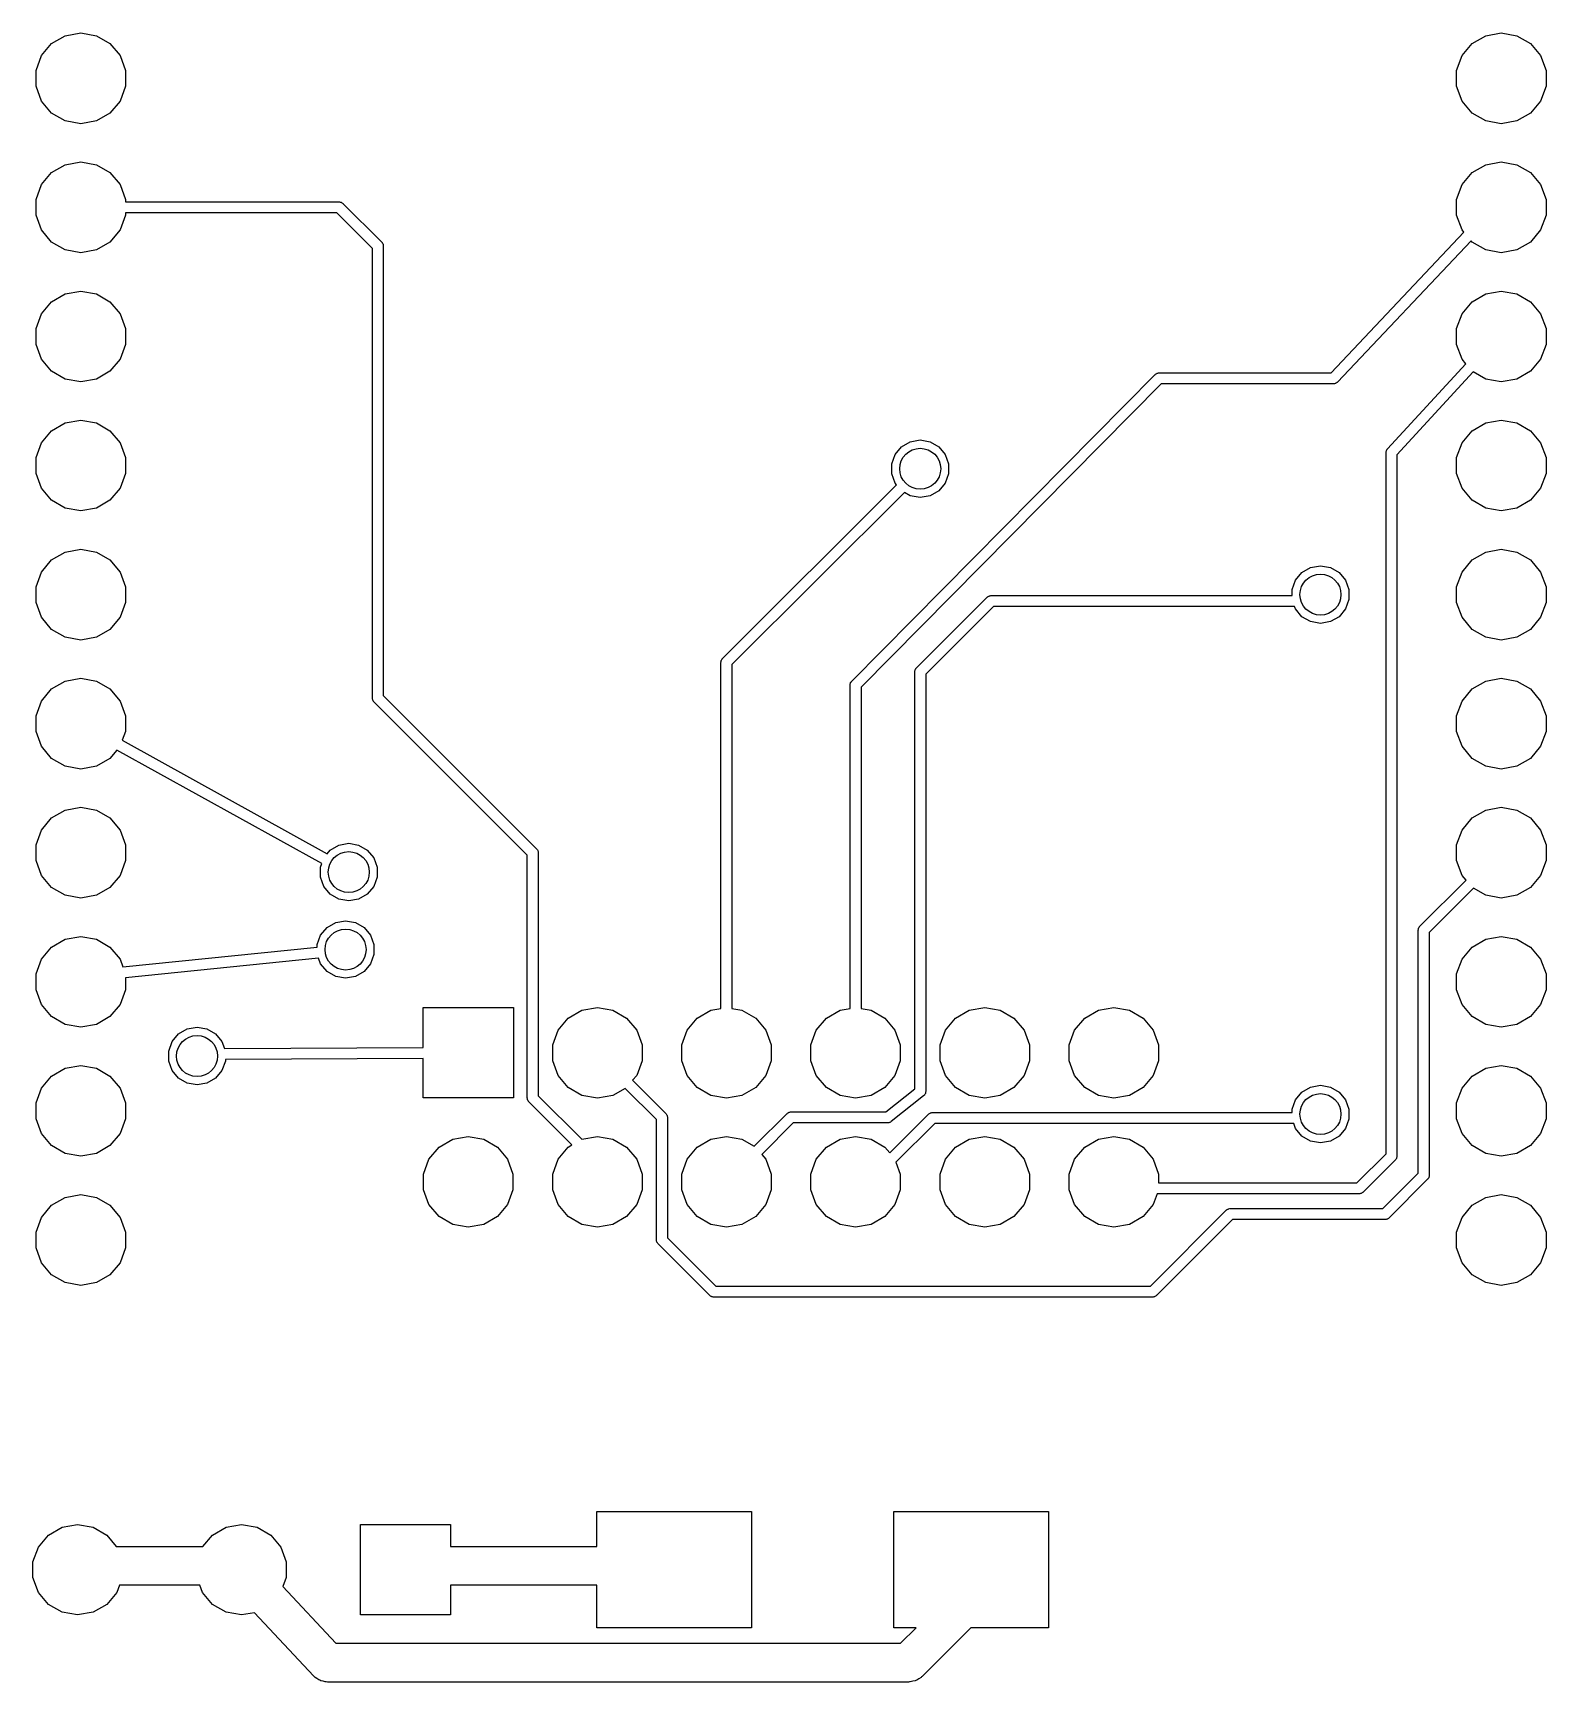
# Model space of a CAD drawing. Extents: x 168.8 to 192.2, y -122.8 to -97.2.
import ezdxf

# ---------------------------------------------------------------- set-up
doc = ezdxf.new("R2010")
doc.units = 0
doc.header["$MEASUREMENT"] = 0
doc.layers.add('BLACK', color=7, linetype='CONTINUOUS')

msp = doc.modelspace()

# ---------------------------------------------------------------- linework, layer by layer
at = {"layer": 'Black'}
for p, q in [((169.048, -97.3617), (169.259, -97.2397)), ((169.259, -97.2397), (169.499, -97.1973)), ((169.499, -97.1973), (169.74, -97.2397)), ((169.74, -97.2397), (169.951, -97.3617)), ((191.049, -97.3617), (191.26, -97.2397)), ((191.26, -97.2397), (191.501, -97.1973)), ((191.501, -97.1973), (191.741, -97.2397)), ((191.741, -97.2397), (191.952, -97.3617)), ((168.807, -97.778), (168.891, -97.5487)), ((168.891, -97.5487), (169.048, -97.3617)), ((169.951, -97.3617), (170.108, -97.5487)), ((170.108, -97.5487), (170.191, -97.778)), ((190.809, -97.778), (190.892, -97.5487)), ((190.892, -97.5487), (191.049, -97.3617)), ((191.952, -97.3617), (192.109, -97.5487)), ((192.109, -97.5487), (192.193, -97.778)), ((168.807, -98.022), (168.807, -97.778)), ((170.191, -97.778), (170.191, -98.022)), ((190.809, -98.022), (190.809, -97.778)), ((192.193, -97.778), (192.193, -98.022)), ((168.891, -98.2513), (168.807, -98.022)), ((170.191, -98.022), (170.108, -98.2513)), ((190.892, -98.2513), (190.809, -98.022)), ((192.193, -98.022), (192.109, -98.2513)), ((169.048, -98.4383), (168.891, -98.2513)), ((170.108, -98.2513), (169.951, -98.4383)), ((191.049, -98.4383), (190.892, -98.2513)), ((192.109, -98.2513), (191.952, -98.4383)), ((169.259, -98.5603), (169.048, -98.4383)), ((169.499, -98.6027), (169.259, -98.5603)), ((169.74, -98.5603), (169.499, -98.6027)), ((169.951, -98.4383), (169.74, -98.5603)), ((191.26, -98.5603), (191.049, -98.4383)), ((191.501, -98.6027), (191.26, -98.5603)), ((191.741, -98.5603), (191.501, -98.6027)), ((191.952, -98.4383), (191.741, -98.5603)), ((168.891, -99.5476), (169.048, -99.3607)), ((169.048, -99.3607), (169.259, -99.2387)), ((169.259, -99.2387), (169.499, -99.1963)), ((169.499, -99.1963), (169.74, -99.2387)), ((169.74, -99.2387), (169.951, -99.3607)), ((169.951, -99.3607), (170.108, -99.5476)), ((190.892, -99.5476), (191.049, -99.3607)), ((191.049, -99.3607), (191.26, -99.2387)), ((191.26, -99.2387), (191.501, -99.1963)), ((191.501, -99.1963), (191.741, -99.2387)), ((191.741, -99.2387), (191.952, -99.3607)), ((191.952, -99.3607), (192.109, -99.5476)), ((168.807, -99.777), (168.891, -99.5476)), ((170.108, -99.5476), (170.191, -99.777)), ((190.809, -99.777), (190.892, -99.5476)), ((192.109, -99.5476), (192.193, -99.777)), ((168.807, -100.021), (168.807, -99.777)), ((170.191, -99.777), (170.191, -99.814)), ((170.191, -99.814), (173.499, -99.814)), ((173.499, -99.814), (173.503, -99.8146)), ((173.503, -99.8146), (173.506, -99.8143)), ((173.506, -99.8143), (173.517, -99.8172)), ((173.517, -99.8172), (173.528, -99.8191)), ((173.528, -99.8191), (173.531, -99.821)), ((173.531, -99.821), (173.535, -99.8219)), ((173.535, -99.8219), (173.544, -99.8283)), ((173.544, -99.8283), (173.554, -99.8339)), ((173.554, -99.8339), (173.556, -99.8367)), ((173.556, -99.8367), (173.559, -99.8389)), ((173.559, -99.8389), (174.16, -100.44)), ((190.809, -100.021), (190.809, -99.777)), ((192.193, -99.777), (192.193, -100.021)), ((168.891, -100.25), (168.807, -100.021)), ((170.191, -100.021), (170.108, -100.25)), ((173.464, -99.984), (170.191, -99.984)), ((170.191, -99.984), (170.191, -100.021)), ((174.015, -100.535), (173.464, -99.984)), ((190.892, -100.25), (190.809, -100.021)), ((192.193, -100.021), (192.109, -100.25)), ((169.048, -100.437), (168.891, -100.25)), ((170.108, -100.25), (169.951, -100.437)), ((188.863, -102.465), (190.922, -100.286)), ((191.032, -100.417), (188.962, -102.608)), ((190.922, -100.286), (190.892, -100.25)), ((191.049, -100.437), (191.032, -100.417)), ((192.109, -100.25), (191.952, -100.437)), ((169.259, -100.559), (169.048, -100.437)), ((169.499, -100.602), (169.259, -100.559)), ((169.74, -100.559), (169.499, -100.602)), ((169.951, -100.437), (169.74, -100.559)), ((174.015, -107.5), (174.015, -100.535)), ((174.16, -100.44), (174.162, -100.443)), ((174.162, -100.443), (174.165, -100.445)), ((174.165, -100.445), (174.171, -100.455)), ((174.171, -100.455), (174.177, -100.464)), ((174.177, -100.464), (174.178, -100.468)), ((174.178, -100.468), (174.18, -100.471)), ((174.18, -100.471), (174.182, -100.482)), ((174.182, -100.482), (174.185, -100.493)), ((174.185, -100.493), (174.184, -100.496)), ((174.184, -100.496), (174.185, -100.5)), ((174.185, -100.5), (174.185, -107.465)), ((191.26, -100.559), (191.049, -100.437)), ((191.501, -100.602), (191.26, -100.559)), ((191.741, -100.559), (191.501, -100.602)), ((191.952, -100.437), (191.741, -100.559)), ((168.891, -101.549), (169.048, -101.362)), ((169.048, -101.362), (169.259, -101.24)), ((169.259, -101.24), (169.499, -101.198)), ((169.499, -101.198), (169.74, -101.24)), ((169.74, -101.24), (169.951, -101.362)), ((169.951, -101.362), (170.108, -101.549)), ((190.892, -101.549), (191.049, -101.362)), ((191.049, -101.362), (191.26, -101.24)), ((191.26, -101.24), (191.501, -101.198)), ((191.501, -101.198), (191.741, -101.24)), ((191.741, -101.24), (191.952, -101.362)), ((191.952, -101.362), (192.109, -101.549)), ((168.807, -101.778), (168.891, -101.549)), ((170.108, -101.549), (170.191, -101.778)), ((190.809, -101.778), (190.892, -101.549)), ((192.109, -101.549), (192.193, -101.778)), ((168.807, -102.023), (168.807, -101.778)), ((170.191, -101.778), (170.191, -102.023)), ((190.809, -102.023), (190.809, -101.778)), ((192.193, -101.778), (192.193, -102.023)), ((168.891, -102.252), (168.807, -102.023)), ((170.191, -102.023), (170.108, -102.252)), ((190.892, -102.252), (190.809, -102.023)), ((192.193, -102.023), (192.109, -102.252)), ((169.048, -102.439), (168.891, -102.252)), ((169.259, -102.561), (169.048, -102.439)), ((169.951, -102.439), (169.74, -102.561)), ((170.108, -102.252), (169.951, -102.439)), ((186.182, -102.468), (186.192, -102.465)), ((186.192, -102.465), (186.196, -102.466)), ((186.196, -102.466), (186.2, -102.465)), ((186.2, -102.465), (188.863, -102.465)), ((189.737, -103.642), (190.951, -102.322)), ((191.066, -102.449), (189.885, -103.733)), ((190.951, -102.322), (190.892, -102.252)), ((191.26, -102.561), (191.066, -102.449)), ((191.952, -102.439), (191.741, -102.561)), ((192.109, -102.252), (191.952, -102.439)), ((169.499, -102.603), (169.259, -102.561)), ((169.74, -102.561), (169.499, -102.603)), ((181.44, -107.24), (186.14, -102.49)), ((186.235, -102.635), (181.585, -107.335)), ((186.14, -102.49), (186.143, -102.488)), ((186.143, -102.488), (186.145, -102.485)), ((186.145, -102.485), (186.155, -102.479)), ((186.155, -102.479), (186.164, -102.473)), ((186.164, -102.473), (186.167, -102.472)), ((186.167, -102.472), (186.171, -102.47)), ((186.171, -102.47), (186.182, -102.468)), ((188.9, -102.635), (186.235, -102.635)), ((188.905, -102.634), (188.9, -102.635)), ((188.91, -102.634), (188.905, -102.634)), ((188.919, -102.632), (188.91, -102.634)), ((188.929, -102.63), (188.919, -102.632)), ((188.933, -102.627), (188.929, -102.63)), ((188.938, -102.626), (188.933, -102.627)), ((188.946, -102.62), (188.938, -102.626)), ((188.955, -102.615), (188.946, -102.62)), ((188.958, -102.611), (188.955, -102.615)), ((188.962, -102.608), (188.958, -102.611)), ((191.501, -102.603), (191.26, -102.561)), ((191.741, -102.561), (191.501, -102.603)), ((169.259, -103.239), (169.499, -103.197)), ((169.499, -103.197), (169.74, -103.239)), ((191.26, -103.239), (191.501, -103.197)), ((191.501, -103.197), (191.741, -103.239)), ((168.891, -103.548), (169.048, -103.361)), ((169.048, -103.361), (169.259, -103.239)), ((169.74, -103.239), (169.951, -103.361)), ((169.951, -103.361), (170.108, -103.548)), ((190.892, -103.548), (191.049, -103.361)), ((191.049, -103.361), (191.26, -103.239)), ((191.741, -103.239), (191.952, -103.361)), ((191.952, -103.361), (192.109, -103.548)), ((168.807, -103.777), (168.891, -103.548)), ((170.108, -103.548), (170.191, -103.777)), ((182.061, -103.873), (182.114, -103.727)), ((182.114, -103.727), (182.213, -103.608)), ((182.213, -103.608), (182.347, -103.531)), ((182.347, -103.531), (182.5, -103.504)), ((182.5, -103.504), (182.653, -103.531)), ((182.653, -103.531), (182.787, -103.608)), ((182.787, -103.608), (182.886, -103.727)), ((182.886, -103.727), (182.939, -103.873)), ((189.715, -103.696), (189.718, -103.684)), ((189.715, -103.698), (189.715, -103.696)), ((189.715, -103.7), (189.715, -103.698)), ((189.715, -114.565), (189.715, -103.7)), ((189.718, -103.684), (189.72, -103.671)), ((189.72, -103.671), (189.721, -103.669)), ((189.721, -103.669), (189.722, -103.667)), ((189.722, -103.667), (189.728, -103.657)), ((189.728, -103.657), (189.735, -103.645)), ((189.735, -103.645), (189.736, -103.644)), ((189.736, -103.644), (189.737, -103.642)), ((189.885, -103.733), (189.885, -114.6)), ((190.809, -103.777), (190.892, -103.548)), ((192.109, -103.548), (192.193, -103.777)), ((168.807, -104.021), (168.807, -103.777)), ((170.191, -103.777), (170.191, -104.021)), ((182.061, -104.027), (182.061, -103.873)), ((182.939, -103.873), (182.939, -104.027)), ((190.809, -104.021), (190.809, -103.777)), ((192.193, -103.777), (192.193, -104.021)), ((168.891, -104.251), (168.807, -104.021)), ((169.048, -104.438), (168.891, -104.251)), ((170.108, -104.251), (169.951, -104.438)), ((170.191, -104.021), (170.108, -104.251)), ((179.44, -106.89), (182.133, -104.197)), ((182.114, -104.173), (182.061, -104.027)), ((182.133, -104.197), (182.114, -104.173)), ((182.886, -104.173), (182.787, -104.292)), ((182.939, -104.027), (182.886, -104.173)), ((190.892, -104.251), (190.809, -104.021)), ((191.049, -104.438), (190.892, -104.251)), ((192.109, -104.251), (191.952, -104.438)), ((192.193, -104.021), (192.109, -104.251)), ((169.259, -104.56), (169.048, -104.438)), ((169.951, -104.438), (169.74, -104.56)), ((182.255, -104.316), (179.585, -106.985)), ((182.347, -104.369), (182.255, -104.316)), ((182.5, -104.396), (182.347, -104.369)), ((182.653, -104.369), (182.5, -104.396)), ((182.787, -104.292), (182.653, -104.369)), ((191.26, -104.56), (191.049, -104.438)), ((191.952, -104.438), (191.741, -104.56)), ((169.499, -104.602), (169.259, -104.56)), ((169.74, -104.56), (169.499, -104.602)), ((191.501, -104.602), (191.26, -104.56)), ((191.741, -104.56), (191.501, -104.602)), ((169.048, -105.363), (169.259, -105.241)), ((169.259, -105.241), (169.499, -105.198)), ((169.499, -105.198), (169.74, -105.241)), ((169.74, -105.241), (169.951, -105.363)), ((191.049, -105.363), (191.26, -105.241)), ((191.26, -105.241), (191.501, -105.198)), ((191.501, -105.198), (191.741, -105.241)), ((191.741, -105.241), (191.952, -105.363)), ((168.891, -105.55), (169.048, -105.363)), ((169.951, -105.363), (170.108, -105.55)), ((188.413, -105.558), (188.547, -105.481)), ((188.547, -105.481), (188.7, -105.454)), ((188.7, -105.454), (188.853, -105.481)), ((188.853, -105.481), (188.987, -105.558)), ((190.892, -105.55), (191.049, -105.363)), ((191.952, -105.363), (192.109, -105.55)), ((168.807, -105.779), (168.891, -105.55)), ((168.807, -106.023), (168.807, -105.779)), ((170.108, -105.55), (170.191, -105.779)), ((170.191, -105.779), (170.191, -106.023)), ((188.261, -105.823), (188.314, -105.677)), ((188.314, -105.677), (188.413, -105.558)), ((188.987, -105.558), (189.086, -105.677)), ((189.086, -105.677), (189.139, -105.823)), ((190.809, -105.779), (190.892, -105.55)), ((190.809, -106.023), (190.809, -105.779)), ((192.109, -105.55), (192.193, -105.779)), ((192.193, -105.779), (192.193, -106.023)), ((168.891, -106.252), (168.807, -106.023)), ((170.191, -106.023), (170.108, -106.252)), ((182.44, -107.04), (183.54, -105.94)), ((183.54, -105.94), (183.543, -105.938)), ((183.543, -105.938), (183.545, -105.935)), ((183.545, -105.935), (183.555, -105.929)), ((183.555, -105.929), (183.564, -105.923)), ((183.564, -105.923), (183.568, -105.922)), ((183.568, -105.922), (183.571, -105.92)), ((183.571, -105.92), (183.582, -105.918)), ((183.582, -105.918), (183.593, -105.915)), ((183.593, -105.915), (183.596, -105.916)), ((183.596, -105.916), (183.6, -105.915)), ((183.6, -105.915), (187.83, -105.915)), ((187.83, -105.915), (188.261, -105.915)), ((188.261, -105.915), (188.261, -105.823)), ((189.139, -105.977), (189.086, -106.123)), ((189.139, -105.823), (189.139, -105.977)), ((190.892, -106.252), (190.809, -106.023)), ((192.193, -106.023), (192.109, -106.252)), ((169.048, -106.439), (168.891, -106.252)), ((170.108, -106.252), (169.951, -106.439)), ((183.635, -106.085), (182.585, -107.135)), ((187.83, -106.085), (183.635, -106.085)), ((188.3, -106.085), (187.83, -106.085)), ((188.314, -106.123), (188.3, -106.085)), ((188.413, -106.242), (188.314, -106.123)), ((188.547, -106.319), (188.413, -106.242)), ((188.987, -106.242), (188.853, -106.319)), ((189.086, -106.123), (188.987, -106.242)), ((191.049, -106.439), (190.892, -106.252)), ((192.109, -106.252), (191.952, -106.439)), ((169.259, -106.561), (169.048, -106.439)), ((169.951, -106.439), (169.74, -106.561)), ((188.7, -106.346), (188.547, -106.319)), ((188.853, -106.319), (188.7, -106.346)), ((191.26, -106.561), (191.049, -106.439)), ((191.952, -106.439), (191.741, -106.561)), ((169.499, -106.604), (169.259, -106.561)), ((169.74, -106.561), (169.499, -106.604)), ((191.501, -106.604), (191.26, -106.561)), ((191.741, -106.561), (191.501, -106.604)), ((179.415, -106.943), (179.418, -106.932)), ((179.416, -106.946), (179.415, -106.943)), ((179.415, -106.95), (179.416, -106.946)), ((179.415, -112.312), (179.415, -106.95)), ((179.418, -106.932), (179.42, -106.921)), ((179.42, -106.921), (179.422, -106.918)), ((179.422, -106.918), (179.423, -106.914)), ((179.423, -106.914), (179.429, -106.905)), ((179.429, -106.905), (179.435, -106.895)), ((179.435, -106.895), (179.438, -106.893)), ((179.438, -106.893), (179.44, -106.89)), ((179.585, -106.985), (179.585, -112.312)), ((182.422, -107.068), (182.423, -107.064)), ((182.423, -107.064), (182.429, -107.055)), ((182.429, -107.055), (182.435, -107.045)), ((182.435, -107.045), (182.438, -107.043)), ((182.438, -107.043), (182.44, -107.04)), ((169.048, -107.362), (169.259, -107.24)), ((169.259, -107.24), (169.499, -107.197)), ((169.499, -107.197), (169.74, -107.24)), ((169.74, -107.24), (169.951, -107.362)), ((181.415, -107.293), (181.418, -107.282)), ((181.416, -107.297), (181.415, -107.293)), ((181.415, -107.3), (181.416, -107.297)), ((181.415, -112.312), (181.415, -107.3)), ((181.418, -107.282), (181.42, -107.271)), ((181.42, -107.271), (181.422, -107.268)), ((181.422, -107.268), (181.423, -107.264)), ((181.423, -107.264), (181.429, -107.255)), ((181.429, -107.255), (181.435, -107.245)), ((181.435, -107.245), (181.438, -107.243)), ((181.438, -107.243), (181.44, -107.24)), ((182.415, -107.093), (182.418, -107.082)), ((182.416, -107.096), (182.415, -107.093)), ((182.415, -107.1), (182.416, -107.096)), ((182.415, -113.559), (182.415, -107.1)), ((182.418, -107.082), (182.42, -107.071)), ((182.42, -107.071), (182.422, -107.068)), ((182.585, -107.135), (182.585, -113.6)), ((191.049, -107.362), (191.26, -107.24)), ((191.26, -107.24), (191.501, -107.197)), ((191.501, -107.197), (191.741, -107.24)), ((191.741, -107.24), (191.952, -107.362)), ((168.807, -107.778), (168.891, -107.549)), ((168.891, -107.549), (169.048, -107.362)), ((169.951, -107.362), (170.108, -107.549)), ((170.108, -107.549), (170.191, -107.778)), ((174.016, -107.504), (174.015, -107.5)), ((174.015, -107.507), (174.016, -107.504)), ((174.018, -107.518), (174.015, -107.507)), ((174.02, -107.529), (174.018, -107.518)), ((174.022, -107.532), (174.02, -107.529)), ((174.023, -107.536), (174.022, -107.532)), ((174.029, -107.545), (174.023, -107.536)), ((174.035, -107.555), (174.029, -107.545)), ((174.038, -107.557), (174.035, -107.555)), ((174.04, -107.56), (174.038, -107.557)), ((176.415, -109.935), (174.04, -107.56)), ((174.185, -107.465), (176.56, -109.84)), ((181.585, -107.335), (181.585, -112.312)), ((190.809, -107.778), (190.892, -107.549)), ((190.892, -107.549), (191.049, -107.362)), ((191.952, -107.362), (192.109, -107.549)), ((192.109, -107.549), (192.193, -107.778)), ((168.807, -108.022), (168.807, -107.778)), ((170.191, -107.778), (170.191, -108.022)), ((190.809, -108.022), (190.809, -107.778)), ((192.193, -107.778), (192.193, -108.022)), ((168.891, -108.251), (168.807, -108.022)), ((170.191, -108.022), (170.142, -108.158)), ((190.892, -108.251), (190.809, -108.022)), ((192.193, -108.022), (192.109, -108.251)), ((169.048, -108.438), (168.891, -108.251)), ((170.06, -108.308), (169.951, -108.438)), ((173.231, -110.065), (170.06, -108.308)), ((170.142, -108.158), (173.314, -109.917)), ((191.049, -108.438), (190.892, -108.251)), ((192.109, -108.251), (191.952, -108.438)), ((169.259, -108.56), (169.048, -108.438)), ((169.499, -108.603), (169.259, -108.56)), ((169.74, -108.56), (169.499, -108.603)), ((169.951, -108.438), (169.74, -108.56)), ((191.26, -108.56), (191.049, -108.438)), ((191.501, -108.603), (191.26, -108.56)), ((191.741, -108.56), (191.501, -108.603)), ((191.952, -108.438), (191.741, -108.56)), ((168.891, -109.548), (169.048, -109.361)), ((169.048, -109.361), (169.259, -109.239)), ((169.259, -109.239), (169.499, -109.196)), ((169.499, -109.196), (169.74, -109.239)), ((169.74, -109.239), (169.951, -109.361)), ((169.951, -109.361), (170.108, -109.548)), ((190.892, -109.548), (191.049, -109.361)), ((191.049, -109.361), (191.26, -109.239)), ((191.26, -109.239), (191.501, -109.196)), ((191.501, -109.196), (191.741, -109.239)), ((191.741, -109.239), (191.952, -109.361)), ((191.952, -109.361), (192.109, -109.548)), ((168.807, -109.777), (168.891, -109.548)), ((170.108, -109.548), (170.191, -109.777)), ((190.809, -109.777), (190.892, -109.548)), ((192.109, -109.548), (192.193, -109.777)), ((168.807, -110.021), (168.807, -109.777)), ((170.191, -109.777), (170.191, -110.021)), ((173.314, -109.917), (173.363, -109.858)), ((173.363, -109.858), (173.497, -109.781)), ((173.497, -109.781), (173.65, -109.754)), ((173.65, -109.754), (173.803, -109.781)), ((173.803, -109.781), (173.937, -109.858)), ((173.937, -109.858), (174.036, -109.977)), ((176.56, -109.84), (176.562, -109.843)), ((176.562, -109.843), (176.565, -109.845)), ((176.565, -109.845), (176.571, -109.855)), ((176.571, -109.855), (176.577, -109.864)), ((176.577, -109.864), (176.578, -109.868)), ((176.578, -109.868), (176.58, -109.871)), ((176.58, -109.871), (176.582, -109.882)), ((190.809, -110.021), (190.809, -109.777)), ((192.193, -109.777), (192.193, -110.021)), ((168.891, -110.25), (168.807, -110.021)), ((170.191, -110.021), (170.108, -110.25)), ((173.211, -110.123), (173.231, -110.065)), ((173.211, -110.277), (173.211, -110.123)), ((174.036, -109.977), (174.089, -110.123)), ((174.089, -110.123), (174.089, -110.277)), ((176.415, -113.7), (176.415, -109.935)), ((176.582, -109.882), (176.585, -109.893)), ((176.585, -109.893), (176.584, -109.896)), ((176.584, -109.896), (176.585, -109.9)), ((176.585, -109.9), (176.585, -113.665)), ((190.892, -110.25), (190.809, -110.021)), ((192.193, -110.021), (192.109, -110.25)), ((169.048, -110.437), (168.891, -110.25)), ((170.108, -110.25), (169.951, -110.437)), ((173.264, -110.423), (173.211, -110.277)), ((174.089, -110.277), (174.036, -110.423)), ((190.24, -111.04), (190.955, -110.325)), ((190.955, -110.325), (190.892, -110.25)), ((192.109, -110.25), (191.952, -110.437)), ((169.259, -110.559), (169.048, -110.437)), ((169.499, -110.602), (169.259, -110.559)), ((169.74, -110.559), (169.499, -110.602)), ((169.951, -110.437), (169.74, -110.559)), ((173.363, -110.542), (173.264, -110.423)), ((173.497, -110.619), (173.363, -110.542)), ((173.65, -110.646), (173.497, -110.619)), ((173.803, -110.619), (173.65, -110.646)), ((173.937, -110.542), (173.803, -110.619)), ((174.036, -110.423), (173.937, -110.542)), ((191.07, -110.45), (190.385, -111.135)), ((191.26, -110.559), (191.07, -110.45)), ((191.501, -110.602), (191.26, -110.559)), ((191.741, -110.559), (191.501, -110.602)), ((191.952, -110.437), (191.741, -110.559)), ((173.214, -111.177), (173.313, -111.058)), ((173.313, -111.058), (173.447, -110.981)), ((173.447, -110.981), (173.6, -110.954)), ((173.6, -110.954), (173.753, -110.981)), ((173.753, -110.981), (173.887, -111.058)), ((173.887, -111.058), (173.986, -111.177)), ((190.215, -111.092), (190.218, -111.082)), ((190.216, -111.096), (190.215, -111.092)), ((190.215, -111.1), (190.216, -111.096)), ((190.215, -114.865), (190.215, -111.1)), ((190.218, -111.082), (190.22, -111.071)), ((190.22, -111.071), (190.222, -111.067)), ((190.222, -111.067), (190.223, -111.064)), ((190.223, -111.064), (190.229, -111.055)), ((190.229, -111.055), (190.235, -111.045)), ((190.235, -111.045), (190.238, -111.043)), ((190.238, -111.043), (190.24, -111.04)), ((190.385, -111.135), (190.385, -114.9)), ((168.891, -111.549), (169.048, -111.362)), ((169.048, -111.362), (169.259, -111.24)), ((169.259, -111.24), (169.499, -111.198)), ((169.499, -111.198), (169.74, -111.24)), ((169.74, -111.24), (169.951, -111.362)), ((169.951, -111.362), (170.108, -111.549)), ((170.151, -111.669), (173.161, -111.364)), ((173.161, -111.323), (173.214, -111.177)), ((173.161, -111.364), (173.161, -111.323)), ((173.986, -111.177), (174.039, -111.323)), ((174.039, -111.323), (174.039, -111.477)), ((190.892, -111.549), (191.049, -111.362)), ((191.049, -111.362), (191.26, -111.24)), ((191.26, -111.24), (191.501, -111.198)), ((191.501, -111.198), (191.741, -111.24)), ((191.741, -111.24), (191.952, -111.362)), ((191.952, -111.362), (192.109, -111.549)), ((168.807, -111.778), (168.891, -111.549)), ((170.108, -111.549), (170.151, -111.669)), ((173.181, -111.533), (170.191, -111.836)), ((173.214, -111.623), (173.181, -111.533)), ((173.313, -111.742), (173.214, -111.623)), ((173.986, -111.623), (173.887, -111.742)), ((174.039, -111.477), (173.986, -111.623)), ((190.809, -111.778), (190.892, -111.549)), ((192.109, -111.549), (192.193, -111.778)), ((168.807, -112.022), (168.807, -111.778)), ((170.191, -111.836), (170.191, -112.022)), ((173.447, -111.819), (173.313, -111.742)), ((173.6, -111.846), (173.447, -111.819)), ((173.753, -111.819), (173.6, -111.846)), ((173.887, -111.742), (173.753, -111.819)), ((190.809, -112.022), (190.809, -111.778)), ((192.193, -111.778), (192.193, -112.022)), ((168.891, -112.252), (168.807, -112.022)), ((170.191, -112.022), (170.108, -112.252)), ((190.892, -112.252), (190.809, -112.022)), ((192.193, -112.022), (192.109, -112.252)), ((169.048, -112.439), (168.891, -112.252)), ((170.108, -112.252), (169.951, -112.439)), ((174.8, -112.918), (174.8, -112.3)), ((174.8, -112.3), (176.2, -112.3)), ((176.2, -112.3), (176.2, -113.7)), ((177.048, -112.462), (177.26, -112.34)), ((177.26, -112.34), (177.5, -112.297)), ((177.5, -112.297), (177.74, -112.34)), ((177.74, -112.34), (177.952, -112.462)), ((179.048, -112.462), (179.26, -112.34)), ((179.26, -112.34), (179.415, -112.312)), ((179.585, -112.312), (179.74, -112.34)), ((179.74, -112.34), (179.952, -112.462)), ((181.048, -112.462), (181.26, -112.34)), ((181.26, -112.34), (181.415, -112.312)), ((181.585, -112.312), (181.74, -112.34)), ((181.74, -112.34), (181.952, -112.462)), ((183.048, -112.462), (183.26, -112.34)), ((183.26, -112.34), (183.5, -112.297)), ((183.5, -112.297), (183.74, -112.34)), ((183.74, -112.34), (183.952, -112.462)), ((185.048, -112.462), (185.26, -112.34)), ((185.26, -112.34), (185.5, -112.297)), ((185.5, -112.297), (185.74, -112.34)), ((185.74, -112.34), (185.952, -112.462)), ((191.049, -112.439), (190.892, -112.252)), ((192.109, -112.252), (191.952, -112.439)), ((169.259, -112.561), (169.048, -112.439)), ((169.499, -112.603), (169.259, -112.561)), ((169.74, -112.561), (169.499, -112.603)), ((169.951, -112.439), (169.74, -112.561)), ((171.013, -112.708), (171.147, -112.631)), ((171.147, -112.631), (171.3, -112.604)), ((171.3, -112.604), (171.453, -112.631)), ((171.453, -112.631), (171.587, -112.708)), ((176.808, -112.878), (176.891, -112.649)), ((176.891, -112.649), (177.048, -112.462)), ((177.952, -112.462), (178.109, -112.649)), ((178.109, -112.649), (178.192, -112.878)), ((178.808, -112.878), (178.891, -112.649)), ((178.891, -112.649), (179.048, -112.462)), ((179.952, -112.462), (180.109, -112.649)), ((180.109, -112.649), (180.192, -112.878)), ((180.808, -112.878), (180.891, -112.649)), ((180.891, -112.649), (181.048, -112.462)), ((181.952, -112.462), (182.109, -112.649)), ((182.109, -112.649), (182.192, -112.878)), ((182.808, -112.878), (182.891, -112.649)), ((182.891, -112.649), (183.048, -112.462)), ((183.952, -112.462), (184.109, -112.649)), ((184.109, -112.649), (184.192, -112.878)), ((184.808, -112.878), (184.891, -112.649)), ((184.891, -112.649), (185.048, -112.462)), ((185.952, -112.462), (186.109, -112.649)), ((186.109, -112.649), (186.192, -112.878)), ((191.26, -112.561), (191.049, -112.439)), ((191.501, -112.603), (191.26, -112.561)), ((191.741, -112.561), (191.501, -112.603)), ((191.952, -112.439), (191.741, -112.561)), ((170.861, -112.973), (170.914, -112.827)), ((170.914, -112.827), (171.013, -112.708)), ((171.587, -112.708), (171.686, -112.827)), ((171.686, -112.827), (171.725, -112.933)), ((171.725, -112.933), (174.8, -112.918)), ((176.808, -113.122), (176.808, -112.878)), ((178.192, -112.878), (178.192, -113.122)), ((178.808, -113.122), (178.808, -112.878)), ((180.192, -112.878), (180.192, -113.122)), ((180.808, -113.122), (180.808, -112.878)), ((182.192, -112.878), (182.192, -113.122)), ((182.808, -113.122), (182.808, -112.878)), ((184.192, -112.878), (184.192, -113.122)), ((184.808, -113.122), (184.808, -112.878)), ((186.192, -112.878), (186.192, -113.122)), ((169.259, -113.239), (169.499, -113.197)), ((169.499, -113.197), (169.74, -113.239)), ((170.861, -113.127), (170.861, -112.973)), ((170.914, -113.273), (170.861, -113.127)), ((171.739, -113.127), (171.686, -113.273)), ((174.8, -113.088), (171.739, -113.103)), ((171.739, -113.103), (171.739, -113.127)), ((174.8, -113.7), (174.8, -113.088)), ((176.891, -113.351), (176.808, -113.122)), ((178.192, -113.122), (178.109, -113.351)), ((178.891, -113.351), (178.808, -113.122)), ((180.192, -113.122), (180.109, -113.351)), ((180.891, -113.351), (180.808, -113.122)), ((182.192, -113.122), (182.109, -113.351)), ((182.891, -113.351), (182.808, -113.122)), ((184.192, -113.122), (184.109, -113.351)), ((184.891, -113.351), (184.808, -113.122)), ((186.192, -113.122), (186.109, -113.351)), ((191.26, -113.239), (191.501, -113.197)), ((191.501, -113.197), (191.741, -113.239)), ((168.891, -113.548), (169.048, -113.361)), ((169.048, -113.361), (169.259, -113.239)), ((169.74, -113.239), (169.951, -113.361)), ((169.951, -113.361), (170.108, -113.548)), ((171.013, -113.392), (170.914, -113.273)), ((171.147, -113.469), (171.013, -113.392)), ((171.587, -113.392), (171.453, -113.469)), ((171.686, -113.273), (171.587, -113.392)), ((177.048, -113.538), (176.891, -113.351)), ((178.109, -113.351), (178.046, -113.426)), ((178.046, -113.426), (178.56, -113.94)), ((179.048, -113.538), (178.891, -113.351)), ((180.109, -113.351), (179.952, -113.538)), ((181.048, -113.538), (180.891, -113.351)), ((182.109, -113.351), (181.952, -113.538)), ((183.048, -113.538), (182.891, -113.351)), ((184.109, -113.351), (183.952, -113.538)), ((185.048, -113.538), (184.891, -113.351)), ((186.109, -113.351), (185.952, -113.538)), ((190.892, -113.548), (191.049, -113.361)), ((191.049, -113.361), (191.26, -113.239)), ((191.741, -113.239), (191.952, -113.361)), ((191.952, -113.361), (192.109, -113.548)), ((168.807, -113.777), (168.891, -113.548)), ((170.108, -113.548), (170.191, -113.777)), ((171.3, -113.496), (171.147, -113.469)), ((171.453, -113.469), (171.3, -113.496)), ((176.2, -113.7), (174.8, -113.7)), ((176.416, -113.704), (176.415, -113.7)), ((176.415, -113.707), (176.416, -113.704)), ((176.418, -113.718), (176.415, -113.707)), ((176.585, -113.665), (177.26, -114.34)), ((177.26, -113.66), (177.048, -113.538)), ((177.5, -113.703), (177.26, -113.66)), ((177.74, -113.66), (177.5, -113.703)), ((177.93, -113.551), (177.74, -113.66)), ((178.415, -114.035), (177.93, -113.551)), ((179.26, -113.66), (179.048, -113.538)), ((179.5, -113.703), (179.26, -113.66)), ((179.74, -113.66), (179.5, -113.703)), ((179.952, -113.538), (179.74, -113.66)), ((181.26, -113.66), (181.048, -113.538)), ((181.5, -113.703), (181.26, -113.66)), ((181.74, -113.66), (181.5, -113.703)), ((181.952, -113.538), (181.74, -113.66)), ((181.97, -113.915), (182.415, -113.559)), ((182.553, -113.666), (182.053, -114.066)), ((182.559, -113.66), (182.553, -113.666)), ((182.565, -113.655), (182.559, -113.66)), ((182.568, -113.649), (182.565, -113.655)), ((182.573, -113.644), (182.568, -113.649)), ((182.576, -113.636), (182.573, -113.644)), ((182.58, -113.629), (182.576, -113.636)), ((182.581, -113.623), (182.58, -113.629)), ((182.583, -113.617), (182.581, -113.623)), ((182.584, -113.608), (182.583, -113.617)), ((182.585, -113.6), (182.584, -113.608)), ((183.26, -113.66), (183.048, -113.538)), ((183.5, -113.703), (183.26, -113.66)), ((183.74, -113.66), (183.5, -113.703)), ((183.952, -113.538), (183.74, -113.66)), ((185.26, -113.66), (185.048, -113.538)), ((185.5, -113.703), (185.26, -113.66)), ((185.74, -113.66), (185.5, -113.703)), ((185.952, -113.538), (185.74, -113.66)), ((188.314, -113.727), (188.413, -113.608)), ((188.413, -113.608), (188.547, -113.531)), ((188.547, -113.531), (188.7, -113.504)), ((188.7, -113.504), (188.853, -113.531)), ((188.853, -113.531), (188.987, -113.608)), ((188.987, -113.608), (189.086, -113.727)), ((190.809, -113.777), (190.892, -113.548)), ((192.109, -113.548), (192.193, -113.777)), ((168.807, -114.021), (168.807, -113.777)), ((170.191, -113.777), (170.191, -114.021)), ((176.42, -113.729), (176.418, -113.718)), ((176.422, -113.732), (176.42, -113.729)), ((176.423, -113.736), (176.422, -113.732)), ((176.429, -113.745), (176.423, -113.736)), ((176.435, -113.755), (176.429, -113.745)), ((176.438, -113.757), (176.435, -113.755)), ((176.44, -113.76), (176.438, -113.757)), ((177.107, -114.428), (176.44, -113.76)), ((178.56, -113.94), (178.562, -113.943)), ((178.562, -113.943), (178.565, -113.945)), ((178.565, -113.945), (178.571, -113.955)), ((178.571, -113.955), (178.577, -113.964)), ((178.577, -113.964), (178.578, -113.968)), ((179.93, -114.449), (180.44, -113.94)), ((180.44, -113.94), (180.443, -113.938)), ((180.443, -113.938), (180.445, -113.935)), ((180.445, -113.935), (180.455, -113.929)), ((180.455, -113.929), (180.464, -113.923)), ((180.464, -113.923), (180.468, -113.922)), ((180.468, -113.922), (180.471, -113.92)), ((180.471, -113.92), (180.482, -113.918)), ((180.482, -113.918), (180.493, -113.915)), ((180.493, -113.915), (180.496, -113.916)), ((180.496, -113.916), (180.5, -113.915)), ((180.5, -113.915), (181.97, -113.915)), ((182.028, -114.552), (182.63, -113.95)), ((182.63, -113.95), (182.633, -113.948)), ((182.633, -113.948), (182.635, -113.945)), ((182.635, -113.945), (182.645, -113.939)), ((182.645, -113.939), (182.654, -113.933)), ((182.654, -113.933), (182.658, -113.932)), ((182.658, -113.932), (182.661, -113.93)), ((182.661, -113.93), (182.672, -113.928)), ((182.672, -113.928), (182.683, -113.925)), ((182.683, -113.925), (182.686, -113.926)), ((182.686, -113.926), (182.69, -113.925)), ((182.69, -113.925), (188.08, -113.925)), ((188.08, -113.925), (188.085, -113.926)), ((188.085, -113.926), (188.09, -113.925)), ((188.09, -113.925), (188.261, -113.925)), ((188.261, -113.873), (188.314, -113.727)), ((188.261, -113.925), (188.261, -113.873)), ((189.086, -113.727), (189.139, -113.873)), ((189.139, -113.873), (189.139, -114.027)), ((190.809, -114.021), (190.809, -113.777)), ((192.193, -113.777), (192.193, -114.021)), ((168.891, -114.251), (168.807, -114.021)), ((170.191, -114.021), (170.108, -114.251)), ((178.415, -115.9), (178.415, -114.035)), ((178.578, -113.968), (178.58, -113.971)), ((178.58, -113.971), (178.582, -113.982)), ((178.582, -113.982), (178.585, -113.993)), ((178.585, -113.993), (178.584, -113.996)), ((178.584, -113.996), (178.585, -114)), ((178.585, -114), (178.585, -115.865)), ((180.535, -114.085), (180.046, -114.574)), ((182, -114.085), (180.535, -114.085)), ((182.014, -114.083), (182, -114.085)), ((182.027, -114.081), (182.014, -114.083)), ((182.028, -114.08), (182.027, -114.081)), ((182.029, -114.08), (182.028, -114.08)), ((182.041, -114.073), (182.029, -114.08)), ((182.053, -114.066), (182.041, -114.073)), ((182.725, -114.095), (182.125, -114.695)), ((188.08, -114.095), (182.725, -114.095)), ((188.085, -114.094), (188.08, -114.095)), ((188.09, -114.095), (188.085, -114.094)), ((188.285, -114.095), (188.09, -114.095)), ((188.314, -114.173), (188.285, -114.095)), ((188.413, -114.292), (188.314, -114.173)), ((189.086, -114.173), (188.987, -114.292)), ((189.139, -114.027), (189.086, -114.173)), ((190.892, -114.251), (190.809, -114.021)), ((192.193, -114.021), (192.109, -114.251)), ((169.048, -114.438), (168.891, -114.251)), ((169.259, -114.56), (169.048, -114.438)), ((169.951, -114.438), (169.74, -114.56)), ((170.108, -114.251), (169.951, -114.438)), ((174.891, -114.649), (175.048, -114.462)), ((175.048, -114.462), (175.26, -114.34)), ((175.26, -114.34), (175.5, -114.297)), ((175.5, -114.297), (175.74, -114.34)), ((175.74, -114.34), (175.952, -114.462)), ((175.952, -114.462), (176.109, -114.649)), ((176.891, -114.649), (177.048, -114.462)), ((177.048, -114.462), (177.107, -114.428)), ((177.26, -114.34), (177.5, -114.297)), ((177.5, -114.297), (177.74, -114.34)), ((177.74, -114.34), (177.952, -114.462)), ((177.952, -114.462), (178.109, -114.649)), ((178.891, -114.649), (179.048, -114.462)), ((179.048, -114.462), (179.26, -114.34)), ((179.26, -114.34), (179.5, -114.297)), ((179.5, -114.297), (179.74, -114.34)), ((179.74, -114.34), (179.93, -114.449)), ((180.891, -114.649), (181.048, -114.462)), ((181.048, -114.462), (181.26, -114.34)), ((181.26, -114.34), (181.5, -114.297)), ((181.5, -114.297), (181.74, -114.34)), ((181.74, -114.34), (181.952, -114.462)), ((181.952, -114.462), (182.028, -114.552)), ((182.891, -114.649), (183.048, -114.462)), ((183.048, -114.462), (183.26, -114.34)), ((183.26, -114.34), (183.5, -114.297)), ((183.5, -114.297), (183.74, -114.34)), ((183.74, -114.34), (183.952, -114.462)), ((183.952, -114.462), (184.109, -114.649)), ((184.891, -114.649), (185.048, -114.462)), ((185.048, -114.462), (185.26, -114.34)), ((185.26, -114.34), (185.5, -114.297)), ((185.5, -114.297), (185.74, -114.34)), ((185.74, -114.34), (185.952, -114.462)), ((185.952, -114.462), (186.109, -114.649)), ((188.547, -114.369), (188.413, -114.292)), ((188.7, -114.396), (188.547, -114.369)), ((188.853, -114.369), (188.7, -114.396)), ((188.987, -114.292), (188.853, -114.369)), ((191.049, -114.438), (190.892, -114.251)), ((191.26, -114.56), (191.049, -114.438)), ((191.952, -114.438), (191.741, -114.56)), ((192.109, -114.251), (191.952, -114.438)), ((169.499, -114.602), (169.259, -114.56)), ((169.74, -114.56), (169.499, -114.602)), ((174.808, -114.878), (174.891, -114.649)), ((176.109, -114.649), (176.192, -114.878)), ((176.808, -114.878), (176.891, -114.649)), ((178.109, -114.649), (178.192, -114.878)), ((178.808, -114.878), (178.891, -114.649)), ((180.046, -114.574), (180.109, -114.649)), ((180.109, -114.649), (180.192, -114.878)), ((180.808, -114.878), (180.891, -114.649)), ((182.125, -114.695), (182.192, -114.878)), ((182.808, -114.878), (182.891, -114.649)), ((184.109, -114.649), (184.192, -114.878)), ((184.808, -114.878), (184.891, -114.649)), ((186.109, -114.649), (186.192, -114.878)), ((189.265, -115.015), (189.715, -114.565)), ((189.86, -114.66), (189.36, -115.16)), ((189.862, -114.657), (189.86, -114.66)), ((189.865, -114.655), (189.862, -114.657)), ((189.871, -114.645), (189.865, -114.655)), ((189.877, -114.636), (189.871, -114.645)), ((189.878, -114.632), (189.877, -114.636)), ((189.88, -114.629), (189.878, -114.632)), ((189.882, -114.618), (189.88, -114.629)), ((189.885, -114.607), (189.882, -114.618)), ((189.885, -114.6), (189.884, -114.604)), ((189.884, -114.604), (189.885, -114.607)), ((191.501, -114.602), (191.26, -114.56)), ((191.741, -114.56), (191.501, -114.602)), ((174.808, -115.122), (174.808, -114.878)), ((176.192, -114.878), (176.192, -115.122)), ((176.808, -115.122), (176.808, -114.878)), ((178.192, -114.878), (178.192, -115.122)), ((178.808, -115.122), (178.808, -114.878)), ((180.192, -114.878), (180.192, -115.122)), ((180.808, -115.122), (180.808, -114.878)), ((182.192, -114.878), (182.192, -115.122)), ((182.808, -115.122), (182.808, -114.878)), ((184.192, -114.878), (184.192, -115.122)), ((184.808, -115.122), (184.808, -114.878)), ((186.192, -114.878), (186.192, -115.015)), ((189.665, -115.415), (190.215, -114.865)), ((190.36, -114.96), (189.76, -115.56)), ((190.362, -114.957), (190.36, -114.96)), ((190.365, -114.955), (190.362, -114.957)), ((190.371, -114.945), (190.365, -114.955)), ((190.377, -114.936), (190.371, -114.945)), ((190.378, -114.932), (190.377, -114.936)), ((190.38, -114.929), (190.378, -114.932)), ((190.382, -114.918), (190.38, -114.929)), ((190.385, -114.907), (190.382, -114.918)), ((190.385, -114.9), (190.384, -114.904)), ((190.384, -114.904), (190.385, -114.907)), ((169.048, -115.363), (169.259, -115.241)), ((169.259, -115.241), (169.499, -115.198)), ((169.499, -115.198), (169.74, -115.241)), ((169.74, -115.241), (169.951, -115.363)), ((174.891, -115.351), (174.808, -115.122)), ((176.192, -115.122), (176.109, -115.351)), ((176.891, -115.351), (176.808, -115.122)), ((178.192, -115.122), (178.109, -115.351)), ((178.891, -115.351), (178.808, -115.122)), ((180.192, -115.122), (180.109, -115.351)), ((180.891, -115.351), (180.808, -115.122)), ((182.192, -115.122), (182.109, -115.351)), ((182.891, -115.351), (182.808, -115.122)), ((184.192, -115.122), (184.109, -115.351)), ((184.891, -115.351), (184.808, -115.122)), ((186.169, -115.185), (186.109, -115.351)), ((189.3, -115.185), (186.169, -115.185)), ((186.192, -115.015), (189.265, -115.015)), ((189.304, -115.184), (189.3, -115.185)), ((189.307, -115.185), (189.304, -115.184)), ((189.318, -115.182), (189.307, -115.185)), ((189.329, -115.18), (189.318, -115.182)), ((189.332, -115.178), (189.329, -115.18)), ((189.336, -115.177), (189.332, -115.178)), ((189.345, -115.171), (189.336, -115.177)), ((189.355, -115.165), (189.345, -115.171)), ((189.357, -115.162), (189.355, -115.165)), ((189.36, -115.16), (189.357, -115.162)), ((191.049, -115.363), (191.26, -115.241)), ((191.26, -115.241), (191.501, -115.198)), ((191.501, -115.198), (191.741, -115.241)), ((191.741, -115.241), (191.952, -115.363)), ((168.891, -115.55), (169.048, -115.363)), ((169.951, -115.363), (170.108, -115.55)), ((175.048, -115.538), (174.891, -115.351)), ((176.109, -115.351), (175.952, -115.538)), ((177.048, -115.538), (176.891, -115.351)), ((178.109, -115.351), (177.952, -115.538)), ((179.048, -115.538), (178.891, -115.351)), ((180.109, -115.351), (179.952, -115.538)), ((181.048, -115.538), (180.891, -115.351)), ((182.109, -115.351), (181.952, -115.538)), ((183.048, -115.538), (182.891, -115.351)), ((184.109, -115.351), (183.952, -115.538)), ((185.048, -115.538), (184.891, -115.351)), ((186.109, -115.351), (185.952, -115.538)), ((186.065, -116.615), (187.24, -115.44)), ((187.24, -115.44), (187.243, -115.438)), ((187.243, -115.438), (187.245, -115.435)), ((187.245, -115.435), (187.255, -115.429)), ((187.255, -115.429), (187.264, -115.423)), ((187.264, -115.423), (187.268, -115.422)), ((187.268, -115.422), (187.271, -115.42)), ((187.271, -115.42), (187.282, -115.418)), ((187.282, -115.418), (187.293, -115.415)), ((187.293, -115.415), (187.296, -115.416)), ((187.296, -115.416), (187.3, -115.415)), ((187.3, -115.415), (189.665, -115.415)), ((190.892, -115.55), (191.049, -115.363)), ((191.952, -115.363), (192.109, -115.55)), ((168.807, -115.779), (168.891, -115.55)), ((170.108, -115.55), (170.191, -115.779)), ((175.26, -115.66), (175.048, -115.538)), ((175.5, -115.703), (175.26, -115.66)), ((175.74, -115.66), (175.5, -115.703)), ((175.952, -115.538), (175.74, -115.66)), ((177.26, -115.66), (177.048, -115.538)), ((177.5, -115.703), (177.26, -115.66)), ((177.74, -115.66), (177.5, -115.703)), ((177.952, -115.538), (177.74, -115.66)), ((179.26, -115.66), (179.048, -115.538)), ((179.5, -115.703), (179.26, -115.66)), ((179.74, -115.66), (179.5, -115.703)), ((179.952, -115.538), (179.74, -115.66)), ((181.26, -115.66), (181.048, -115.538)), ((181.5, -115.703), (181.26, -115.66)), ((181.74, -115.66), (181.5, -115.703)), ((181.952, -115.538), (181.74, -115.66)), ((183.26, -115.66), (183.048, -115.538)), ((183.5, -115.703), (183.26, -115.66)), ((183.74, -115.66), (183.5, -115.703)), ((183.952, -115.538), (183.74, -115.66)), ((185.26, -115.66), (185.048, -115.538)), ((185.5, -115.703), (185.26, -115.66)), ((185.74, -115.66), (185.5, -115.703)), ((185.952, -115.538), (185.74, -115.66)), ((187.335, -115.585), (186.16, -116.76)), ((189.7, -115.585), (187.335, -115.585)), ((189.704, -115.584), (189.7, -115.585)), ((189.707, -115.585), (189.704, -115.584)), ((189.718, -115.582), (189.707, -115.585)), ((189.729, -115.58), (189.718, -115.582)), ((189.732, -115.578), (189.729, -115.58)), ((189.736, -115.577), (189.732, -115.578)), ((189.745, -115.571), (189.736, -115.577)), ((189.755, -115.565), (189.745, -115.571)), ((189.757, -115.562), (189.755, -115.565)), ((189.76, -115.56), (189.757, -115.562)), ((190.809, -115.779), (190.892, -115.55)), ((192.109, -115.55), (192.193, -115.779)), ((168.807, -116.023), (168.807, -115.779)), ((170.191, -115.779), (170.191, -116.023)), ((178.416, -115.904), (178.415, -115.9)), ((178.415, -115.907), (178.416, -115.904)), ((178.418, -115.918), (178.415, -115.907)), ((178.42, -115.929), (178.418, -115.918)), ((178.422, -115.932), (178.42, -115.929)), ((178.423, -115.936), (178.422, -115.932)), ((178.429, -115.945), (178.423, -115.936)), ((178.435, -115.955), (178.429, -115.945)), ((178.438, -115.957), (178.435, -115.955)), ((178.44, -115.96), (178.438, -115.957)), ((179.24, -116.76), (178.44, -115.96)), ((178.585, -115.865), (179.335, -116.615)), ((190.809, -116.023), (190.809, -115.779)), ((192.193, -115.779), (192.193, -116.023)), ((168.891, -116.252), (168.807, -116.023)), ((169.048, -116.439), (168.891, -116.252)), ((170.108, -116.252), (169.951, -116.439)), ((170.191, -116.023), (170.108, -116.252)), ((190.892, -116.252), (190.809, -116.023)), ((191.049, -116.439), (190.892, -116.252)), ((192.109, -116.252), (191.952, -116.439)), ((192.193, -116.023), (192.109, -116.252)), ((169.259, -116.561), (169.048, -116.439)), ((169.951, -116.439), (169.74, -116.561)), ((191.26, -116.561), (191.049, -116.439)), ((191.952, -116.439), (191.741, -116.561)), ((169.499, -116.604), (169.259, -116.561)), ((169.74, -116.561), (169.499, -116.604)), ((179.243, -116.762), (179.24, -116.76)), ((179.245, -116.765), (179.243, -116.762)), ((179.255, -116.771), (179.245, -116.765)), ((179.264, -116.777), (179.255, -116.771)), ((179.335, -116.615), (186.065, -116.615)), ((186.145, -116.771), (186.136, -116.777)), ((186.155, -116.765), (186.145, -116.771)), ((186.157, -116.762), (186.155, -116.765)), ((186.16, -116.76), (186.157, -116.762)), ((191.501, -116.604), (191.26, -116.561)), ((191.741, -116.561), (191.501, -116.604)), ((179.268, -116.778), (179.264, -116.777)), ((179.271, -116.78), (179.268, -116.778)), ((179.282, -116.782), (179.271, -116.78)), ((179.293, -116.785), (179.282, -116.782)), ((179.296, -116.784), (179.293, -116.785)), ((179.3, -116.785), (179.296, -116.784)), ((186.1, -116.785), (179.3, -116.785)), ((186.104, -116.784), (186.1, -116.785)), ((186.107, -116.785), (186.104, -116.784)), ((186.118, -116.782), (186.107, -116.785)), ((186.129, -116.78), (186.118, -116.782)), ((186.132, -116.778), (186.129, -116.78)), ((186.136, -116.777), (186.132, -116.778)), ((168.999, -120.473), (169.21, -120.351)), ((169.21, -120.351), (169.45, -120.309)), ((169.45, -120.309), (169.69, -120.351)), ((169.69, -120.351), (169.901, -120.473)), ((171.539, -120.473), (171.75, -120.351)), ((171.75, -120.351), (171.99, -120.309)), ((171.99, -120.309), (172.23, -120.351)), ((172.23, -120.351), (172.441, -120.473)), ((173.832, -121.709), (173.832, -120.311)), ((173.832, -120.311), (175.228, -120.311)), ((175.228, -120.311), (175.228, -120.65)), ((177.49, -120.65), (177.49, -120.11)), ((177.49, -120.11), (179.89, -120.11)), ((179.89, -120.11), (179.89, -121.91)), ((182.09, -121.91), (182.09, -120.11)), ((182.09, -120.11), (184.49, -120.11)), ((184.49, -120.11), (184.49, -121.91)), ((168.843, -120.659), (168.999, -120.473)), ((169.901, -120.473), (170.049, -120.65)), ((171.391, -120.65), (171.539, -120.473)), ((172.441, -120.473), (172.597, -120.659)), ((168.759, -120.888), (168.843, -120.659)), ((170.049, -120.65), (171.391, -120.65)), ((172.597, -120.659), (172.681, -120.888)), ((175.228, -120.65), (177.49, -120.65)), ((168.759, -121.132), (168.759, -120.888)), ((172.681, -120.888), (172.681, -121.132)), ((168.843, -121.361), (168.759, -121.132)), ((168.999, -121.547), (168.843, -121.361)), ((170.057, -121.361), (169.901, -121.547)), ((170.097, -121.25), (170.057, -121.361)), ((171.343, -121.25), (170.097, -121.25)), ((171.383, -121.361), (171.343, -121.25)), ((171.539, -121.547), (171.383, -121.361)), ((172.681, -121.132), (172.63, -121.271)), ((172.63, -121.271), (173.45, -122.15)), ((177.49, -121.25), (175.228, -121.25)), ((175.228, -121.25), (175.228, -121.709)), ((177.49, -121.91), (177.49, -121.25)), ((169.21, -121.669), (168.999, -121.547)), ((169.901, -121.547), (169.69, -121.669)), ((171.75, -121.669), (171.539, -121.547)), ((169.45, -121.711), (169.21, -121.669)), ((169.69, -121.669), (169.45, -121.711)), ((171.99, -121.711), (171.75, -121.669)), ((172.188, -121.676), (171.99, -121.711)), ((173.101, -122.655), (172.188, -121.676)), ((175.228, -121.709), (173.832, -121.709)), ((179.89, -121.91), (177.49, -121.91)), ((182.436, -121.91), (182.09, -121.91)), ((182.196, -122.15), (182.436, -121.91)), ((183.284, -121.91), (182.532, -122.662)), ((184.49, -121.91), (183.284, -121.91)), ((173.45, -122.15), (174.96, -122.15)), ((174.96, -122.15), (182.196, -122.15)), ((173.115, -122.666), (173.101, -122.655)), ((173.127, -122.68), (173.115, -122.666)), ((173.157, -122.697), (173.127, -122.68)), ((173.184, -122.717), (173.157, -122.697)), ((173.201, -122.723), (173.184, -122.717)), ((173.217, -122.732), (173.201, -122.723)), ((173.251, -122.738), (173.217, -122.732)), ((173.284, -122.748), (173.251, -122.738)), ((173.302, -122.747), (173.284, -122.748)), ((173.32, -122.75), (173.302, -122.747)), ((174.96, -122.75), (173.32, -122.75)), ((182.32, -122.75), (174.96, -122.75)), ((182.333, -122.748), (182.32, -122.75)), ((182.346, -122.749), (182.333, -122.748)), ((182.384, -122.739), (182.346, -122.749)), ((182.423, -122.732), (182.384, -122.739)), ((182.434, -122.725), (182.423, -122.732)), ((182.447, -122.722), (182.434, -122.725)), ((182.479, -122.699), (182.447, -122.722)), ((182.513, -122.68), (182.479, -122.699)), ((182.521, -122.67), (182.513, -122.68)), ((182.532, -122.662), (182.521, -122.67))]:
    msp.add_line(p, q, dxfattribs=at)
for centre in [(182.5, -103.95), (188.7, -105.9), (173.65, -110.2), (173.6, -111.4), (171.3, -113.05), (188.7, -113.95)]:
    msp.add_circle(centre, 0.3175, dxfattribs=at)

doc.saveas('drawing.dxf')
